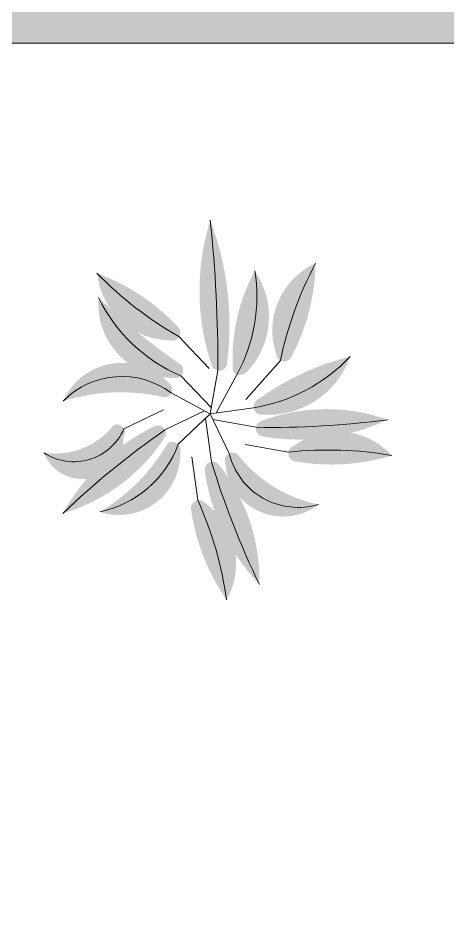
# Model space of a CAD drawing. Header units: feet. Extents: x 3576 to 8206, y -9151 to -6616.
# Drawn here: x 5055.71 to 5073.15, y -8168.01 to -8131.19 of the extents above; entities that cross this region are included whole.
import ezdxf

# ---------------------------------------------------------------- set-up
doc = ezdxf.new("R2010")
doc.units = ezdxf.units.FT
for name, color, linetype, lineweight in [('Landscape', 114, 'CONTINUOUS', 5), ('SHRUBBS', 212, 'CONTINUOUS', 30), ('STAIR', 184, 'CONTINUOUS', 9)]:
    doc.layers.add(name, color=color, linetype=linetype, lineweight=lineweight)
doc.layers.add('WILD TREE', color=42, linetype='CONTINUOUS')

# ---------------------------------------------------------------- blocks, each defined once
blk = doc.blocks.new('A$C31557AA3')
at = {"layer": 'SHRUBBS', "lineweight": 5}
h = blk.add_hatch(color=36, dxfattribs=at)
h.dxf.hatch_style = 1
h.set_gradient(color1=(122, 60, 31), color2=(76, 76, 0), tint=0.6800000071525574)
edge = h.paths.add_edge_path()
edge.add_arc((0.579141562777238, 0.4779328771519147), 0.1851927739534588, 109.2945789499972, 183.9523917202077)
edge.add_arc((0.4116897058436564, 0.4639838981329662), 0.0173409412106253, 176.0846161663011, 260.555518417618)
edge.add_arc((0.4105045129628877, 0.4666428292855757), 0.0198344305652022, 265.1982268544253, 344.0651575452608)
edge.add_line((0.4295767962683783, 0.4611974050264111), (0.4328475013842025, 0.4650974160608712))
edge.add_arc((-0.0261070408167825, 0.7863784860746251), 0.5602328067474116, -34.99310021363153, -13.8021519127164)
edge = h.paths.add_edge_path()
edge.add_arc((0.3115833796026663, 0.5380007640156351), 0.0169902764618922, -166.99833121277027, -19.47800631802221, ccw=False)
edge.add_line((0.2950286741512116, 0.5341783012407575), (0.2944709172417674, 0.5373613560875583))
edge.add_arc((0.7327996943625692, 0.612527964925846), 0.4447270353109417, 163.0809589643165, 189.7306937520154, ccw=False)
edge.add_line((0.3073218137776337, 0.7419524953264159), (0.3094791071760028, 0.7399403877793418))
edge.add_arc((0.2010824974105958, 0.6258848324578992), 0.1573483228646495, -36.47962892474982, 46.4572291639405, ccw=False)
at = {"layer": 'SHRUBBS', "lineweight": 13}
h = blk.add_hatch(color=22, dxfattribs=at)
h.dxf.hatch_style = 1
h.set_gradient(color1=(192, 59, 22), color2=(238, 137, 109), one_color=1, tint=0.6800000071525574)
edge = h.paths.add_edge_path()
edge.add_arc((0.0136466559874577, 0.6020042794162066), 0.3925036779477421, -20.72215900740838, 19.4839345886391, ccw=False)
edge.add_arc((0.3643894999424617, 0.4693145627380491), 0.0175008732945478, -91.99401629788042, -20.722159007510925, ccw=False)
edge.add_arc((0.3643552379570565, 0.4683304812386952), 0.0165161955396416, 191.7575161255985, 268.00598370211685, ccw=False)
edge.add_line((0.3481855728433629, 0.464964973072796), (0.3468232670998645, 0.4730006411933802))
edge.add_arc((0.7859565930542091, 0.5433146367576285), 0.4447270353103347, 154.7642914597134, 189.0969765240837, ccw=False)
at = {"layer": 'SHRUBBS', "lineweight": 5}
h = blk.add_hatch(color=24, dxfattribs=at)
h.dxf.hatch_style = 1
h.set_gradient(color1=(170, 46, 24), color2=(76, 76, 0), rotation=74.99999999999999, tint=0.6800000071525574)
h.paths.add_polyline_path([(0.2610028326082556, 0.3928971731344575, 0.0313224074340478), (0.2185707569888677, 0.4176584869613295, 0.1003299876653387)], flags=17)
edge = h.paths.add_edge_path()
edge.add_arc((0.2967812477036773, 0.4024010107205527), 0.0169902764597991, -112.99833155542018, 34.52199364849861, ccw=False)
edge.add_line((0.2901430732357539, 0.3867611854684867), (0.282506546250886, 0.3876659234284148))
edge.add_arc((0.3008654024437192, 0.5099448164789635), 0.1236494047150414, 142.3265140285391, 261.461434014105, ccw=False)
edge.add_line((0.2029961027155593, 0.5855144893452007), (0.2047552502629628, 0.5774235175910007))
edge.add_arc((0.4901908530126208, 0.6437199487614294), 0.2930336159948017, 193.075906881483, 232.2472982687204)
edge = h.paths.add_edge_path()
edge.add_arc((0.2775387453947928, 0.359681817978128), 0.0169902764597863, -94.99833155594507, 52.52199364834132, ccw=False)
edge.add_line((0.2760584381025524, 0.342756151536264), (0.2702259977259018, 0.3436000062108633))
edge.add_arc((0.3368221650082432, 0.7833125108416823), 0.4447270356357955, 226.7642914708024, 261.38778336047193, ccw=False)
edge.add_line((0.0321835723016477, 0.4593102514990335), (0.0342738033768626, 0.4593588291286892))
edge.add_arc((0.0423481023692318, 0.0669382093828119), 0.3925036778247499, 51.27784096535328, 91.17873007500259, ccw=False)
h = blk.add_hatch(color=52, dxfattribs=at)
h.dxf.hatch_style = 1
h.set_gradient(color1=(214, 214, 0), color2=(114, 153, 0), rotation=269.99999999999994, tint=0.6800000071525574)
edge = h.paths.add_edge_path()
edge.add_arc((0.5737896106027734, 0.6442614034521342), 0.1573483228630157, -108.47962890263119, -24.468562096676408, ccw=False)
edge.add_line((0.5239153113022041, 0.4950265248979237), (0.5227489311859871, 0.495096814286285))
edge.add_arc((0.5243535451457149, 0.5120111486986616), 0.0169902764713724, 121.0016684639736, 264.5807337431716, ccw=False)
edge.add_line((0.5156024817712535, 0.5265744032934097), (0.5206183247222782, 0.5292169239982627))
edge.add_arc((0.7253961247703842, 0.1344407994114647), 0.4447270353107626, 91.08095896306548, 117.41661874000559, ccw=False)
at = {"layer": 'SHRUBBS', "lineweight": 13}
h = blk.add_hatch(color=22, dxfattribs=at)
h.dxf.hatch_style = 1
h.set_gradient(color1=(192, 59, 22), color2=(238, 137, 109), one_color=1, tint=0.6800000071525574)
edge = h.paths.add_edge_path()
edge.add_arc((0.6033160772339273, 0.3080568656674245), 0.1717382616055714, 55.47516335396125, 132.7674658130364)
edge.add_arc((0.5030147715620786, 0.4164958714975456), 0.0240244507925832, 132.7674658129801, 182.9960336030007)
edge.add_arc((0.4925884353953053, 0.4159501741334566), 0.0135838439387727, 182.9960336028882, 280.2877910844639)
edge.add_line((0.4950144088474815, 0.4025847160806393), (0.5001000764733305, 0.4023759510864693))
edge.add_arc((0.5136554940287965, 0.7946454854214835), 0.3925036775783322, 268.020852455672, 298.4516715481307)
edge = h.paths.add_edge_path()
edge.add_arc((0.5049948428484186, 0.3736983278585626), 0.0169902764596091, 103.0016686934851, 189.6384661346254, ccw=False)
edge.add_line((0.5011723801011386, 0.3902530333141101), (0.5110515022180095, 0.3914655007020826))
edge.add_arc((0.5839756996354879, -0.2435706507465341), 0.6392095526630307, 69.39934495704102, 96.55084987394491, ccw=False)
edge.add_line((0.8088830829007918, 0.3547649751094184), (0.7956508867129628, 0.350805998899915))
edge.add_arc((0.658596491319031, 0.8329793720977534), 0.5012734474493717, -108.5253818962774, -74.13257184488191, ccw=False)
edge.add_arc((0.5044765900144625, 0.3730407651314636), 0.0161997765949089, 187.6454007284559, 251.474618103645, ccw=False)
edge.add_arc((0.4883318894532921, 0.3708735800865952), 8.97306790426e-05, 7.64540073175379, 192.8431350672432)
at = {"layer": 'SHRUBBS', "lineweight": 5}
h = blk.add_hatch(color=52, dxfattribs=at)
h.dxf.hatch_style = 1
h.set_gradient(color1=(214, 214, 0), color2=(114, 153, 0), rotation=89.99999999999996, tint=0.6800000071525574)
edge = h.paths.add_edge_path()
edge.add_arc((0.1952865735589455, 0.330514697737982), 0.0169902764597863, -90, 52.52199364834132, ccw=False)
edge.add_line((0.1952865735589455, 0.3135244212781743), (0.1855009758762378, 0.3148145277045842))
edge.add_arc((0.2545699930755632, 0.7541453902657054), 0.4447270353099622, 235.08095895885782, 261.0654249922602, ccw=False)
edge.add_line((5.42040937e-08, 0.3894862588037995), (0.005421113432277001, 0.3924185440076826))
edge.add_arc((0.0775572070999431, 0.2525797843657926), 0.1573483228630552, 35.520371079800725, 117.2870336174411, ccw=False)
h = blk.add_hatch(color=32, dxfattribs=at)
h.dxf.hatch_style = 1
h.set_gradient(color1=(183, 112, 31), color2=(114, 153, 0), rotation=134.99999999999994, tint=0.6800000071525574)
edge = h.paths.add_edge_path()
edge.add_arc((0.3196754922144009, 0.2745344055263956), 0.0169902764616699, -40.998331386390475, 106.5219936122142, ccw=False)
edge.add_line((0.3324985412461103, 0.2633881546870498), (0.3202080629342276, 0.2559361491459811))
edge.add_arc((0.5382236238809242, -0.0897723172832059), 0.4087115469077574, 122.2369303558512, 149.2091368645212)
edge.add_line((0.1871234269441686, 0.1194495273857967), (0.1846678678267892, 0.1277973257940062))
edge.add_arc((0.3109845950881436, 0.160419152959264), 0.1304611022244556, 88.30489722435192, 194.4804838987625, ccw=False)
edge = h.paths.add_edge_path()
edge.add_arc((0.3566798594764009, 0.1557931419332021), 0.0169902764631247, -22.998331491847694, 124.5219936404493, ccw=False)
edge.add_line((0.3723196847388408, 0.1491549674813655), (0.3685290897119273, 0.1460710412113428))
edge.add_arc((0.471346433526719, 0.0235650948579576), 0.1599347150591971, 130.0062157108557, 188.4730908819397)
edge.add_line((0.3131573781538179, -4.698774489e-07), (0.3092693441390395, 0.0016140130953204))
edge.add_arc((0.3449039692322628, 0.0819412466143206), 0.08787656655984899, 88.59993373863892, 246.0770533524228, ccw=False)
at = {"layer": 'SHRUBBS', "lineweight": 13}
h = blk.add_hatch(color=22, dxfattribs=at)
h.dxf.hatch_style = 1
h.set_gradient(color1=(192, 59, 22), color2=(238, 137, 109), one_color=1, tint=0.6800000071525574)
edge = h.paths.add_edge_path()
edge.add_arc((0.4483585709471926, 0.2567951719574353), 0.0169902764666922, 31.00166846180659, 178.5219936935231)
edge.add_line((0.4313739471510873, 0.2572334058207843), (0.433013164622281, 0.2498810142874674))
edge.add_arc((0.0305199788132029, 0.1640039888200704), 0.4115527039467282, -17.363422940706528, 12.044183470344876, ccw=False)
edge.add_line((0.4233186535384448, 0.0411836759237474), (0.4271101304162245, 0.0429447352545367))
edge.add_arc((0.3673014323839823, 0.1667480497858662), 0.1374930581857018, -64.21506815826233, 45.93642221150992)
edge = h.paths.add_edge_path()
edge.add_arc((0.7102392108008077, 0.2706050550957286), 0.1573483228630286, 180.634028951228, 264.6450957571964, ccw=False)
edge.add_line((0.5529005218038776, 0.2688638909661734), (0.5525850130310915, 0.2699889853568607))
edge.add_arc((0.569092294990668, 0.2740113151398305), 0.0169902764714342, 50.11532631791101, 193.6943915969288, ccw=False)
edge.add_line((0.5799872145644827, 0.287048577968136), (0.5841264588139837, 0.2831745292812968))
edge.add_arc((0.2781670787789778, -0.0395807862516904), 0.444727035310662, 20.19461681694679, 46.53027659388579, ccw=False)
at = {"layer": 'SHRUBBS', "lineweight": 5}
h = blk.add_hatch(color=22, dxfattribs=at)
h.dxf.hatch_style = 1
h.set_gradient(color1=(198, 62, 16), color2=(114, 153, 0), rotation=164.99999999999997, tint=0.6800000071525574)
edge = h.paths.add_edge_path()
edge.add_arc((0.4890357937997864, 0.2800452658189272), 0.0169902764598171, 49.00166838384447, 196.5219936374178)
edge.add_line((0.4727470349522777, 0.2752135136121865), (0.4728515264377508, 0.2684196487905694))
edge.add_arc((0.6308309886196639, 0.2742471517743752), 0.1580869073083283, 182.1125531289479, 216.7663757932914)
edge.add_arc((0.6308309886193797, 0.2742471517743468), 0.1580869073080549, 216.7663757933417, 242.3929153040779)
edge.add_arc((0.6308309887808149, 0.2742471520830918), 0.1580869076564862, 242.3929153040792, 274.6797549426552)
edge.add_line((0.6437287223648414, 0.1166872623878135), (0.630091170819469, 0.1310801372772232))
edge.add_arc((1.644924287870765, 1.078998480115585), 1.388681187369328, 214.478599328099, 223.0474095241305, ccw=False)
h = blk.add_hatch(color=20, dxfattribs=at)
h.dxf.hatch_style = 1
h.set_gradient(color1=(243, 80, 43), color2=(246, 127, 101), rotation=134.99999999999994, one_color=1, tint=0.6800000071525574)
edge = h.paths.add_edge_path()
edge.add_arc((0.3543575986366534, 0.2430327417938827), 0.0169902764597886, -22.998331555601112, 124.5219936486904, ccw=False)
edge.add_line((0.3699974238886909, 0.2363945673259025), (0.3679442888963251, 0.2322133973746929))
edge.add_arc((-0.0302195476253928, 0.4303237073624473), 0.444727034974409, -61.23570855855792, -26.45309048474428, ccw=False)
edge.add_line((0.1837864096099508, 0.0404729847712133), (0.1856472510569915, 0.0465667070395739))
edge.add_arc((0.5600954095842497, -0.0711096018828812), 0.3925036778249076, 123.27784100041609, 162.5538418235388, ccw=False)
at = {"layer": 'SHRUBBS', "color": 52, "lineweight": 13, "true_color": 0xd8c603}
for p, q in [((0.3143961894590177, 0.5214267436349475), (0.3310583872076904, 0.4292309329616728)), ((0.5094599210991362, 0.5042143535921185), (0.4269253968292618, 0.4306024449183498)), ((0.3675530881512827, 0.4522134154667016), (0.384215285899927, 0.3600176047724517)), ((0.4088683923272356, 0.4470556490686591), (0.3962250117756412, 0.3542233202517764)), ((0.4805590186741995, 0.411772544747663), (0.3980244944252718, 0.3674357806895614)), ((0.3118432400150937, 0.3949346569650629), (0.3962250117756412, 0.3542233202517764)), ((0.4884208224489158, 0.3708855180213959), (0.3962250117756412, 0.3542233202517764)), ((0.2941707815354562, 0.3572353051467587), (0.3870031103313636, 0.3445919245951643)), ((0.3314308282322145, 0.2865519812637842), (0.3962250117756412, 0.3542233202517764)), ((0.4405617758337145, 0.2716887960028771), (0.3962250117756412, 0.3542233202517764)), ((0.4770182180832025, 0.2918006018134633), (0.4093468790742349, 0.3565947853778368)), ((0.5607056260489574, 0.2875326815997141), (0.4930342870609651, 0.3523268651431124)), ((0.3618239524130615, 0.2580947341052706), (0.402535289105373, 0.3424765058657897)), ((0.2119186096995804, 0.3280681849275595), (0.3047509384955163, 0.3154248043549899)), ((0.3641462132529227, 0.170855134269658), (0.4048575499662094, 0.2552369060302055))]:
    blk.add_line(p, q, dxfattribs=at)
for centre, radius, start, end in [((-0.4679225979900254, 0.606706625130471), 0.7869532027903953, 353.7788021114562, 9.895987881097843), ((2.204696740639291, 0.4875261231190394), 1.837483003246301, 172.3252505454634, 181.1011768119209), ((0.7724435565209831, 0.3859860219717745), 0.3686684138535741, 133.6544040140556, 170.465050233142), ((0.3480150833547952, 0.541966938144043), 0.1514162935791963, 163.2855850846461, 256.178961526799), ((0.3488161077474956, 1.274596666880397), 0.786953202790379, 281.7788021121113, 297.8959878816747), ((0.8282950105409836, 2.115374974003514), 1.837483003246361, 244.3252505455228, 253.1011768120599), ((0.6454281718361871, 0.11124904991172), 0.3427771996768856, 80.72900210783877, 118.7494604234067), ((-0.1109371776498165, -0.3896082630423052), 0.7869532027903811, 65.77880211160611, 81.89598788148295), ((0.5036322999474409, -2.520038314109683), 2.890963851762693, 83.93896133858978, 90.3014764370095), ((0.7961728830271113, 0.4287284811381086), 0.3472879846787989, 203.2209285534538, 243.9627082511878), ((0.4108439302732167, 0.07210972962479902), 0.228674266282973, 110.3207980196044, 168.0523157941224), ((0.3000969527041377, 0.1662988780117303), 0.1756058124038795, 314.5631437668294, 36.88067794008187), ((1.243741076768742, 0.6783752540526679), 0.7869532027903438, 209.7788021115936, 225.895987881297), ((-1.145212772338765, 1.309372098772313), 1.837483003246326, 316.3252505457846, 325.1011768114424), ((0.410595573162084, 0.0639569834531244), 0.1165536686809947, 113.4858991101693, 213.2804929652318)]:
    blk.add_arc(centre, radius, start, end, dxfattribs=at)

msp = doc.modelspace()

# ---------------------------------------------------------------- hatches: boundary and pattern name
at = {"layer": 'Landscape', "lineweight": 25}
h = msp.add_hatch(dxfattribs=at)
h.set_pattern_fill('GRASS', color=62, scale=0.2000000000029104, style=0)
h.set_pattern_definition([(90, (-2170.376280146857, -1033.585462439542), (-3.592100000052271, 3.592100000052271), [0.9525000000138608, -6.231700000090682]), (45, (-2170.376280146857, -1033.585462439542), (-3.592102448479932, 3.592102448479933), [0.9525000000138608, -4.127500000060062]), (135, (-2170.376280146857, -1033.585462439542), (-3.592102448479933, -3.592102448479932), [0.9525000000138608, -4.127500000060062])])
h.paths.add_polyline_path([(4935.238623385826, -8020.73557441122), (5348.838575706436, -8021.415837489829), (5348.838575706436, -8132.209232064439), (5096.969010492104, -8132.209232064325), (5026.534227098867, -8132.209232064307), (5026.527962489145, -8277.457399322022), (4945.451359096315, -8277.539455940041)])

# ---------------------------------------------------------------- linework, layer by layer
at = {"layer": 'STAIR', "color": 7}
msp.add_lwpolyline([(5096.969010492104, -8132.209232064325), (5026.534227098867, -8132.209232064307), (5026.537214185035, -8446.426623200327)], dxfattribs=at)

# ---------------------------------------------------------------- block references
at = {"layer": 'WILD TREE', "linetype": 'ByBlock', "lineweight": -2, "xscale": -19.05353317200024, "yscale": 19.05353317200024, "zscale": 19.05353317163195, "rotation": 270}
msp.add_blockref('A$C31557AA3', (5056.749424253646, -8154.809270466476), dxfattribs=at)

doc.saveas('drawing.dxf')
